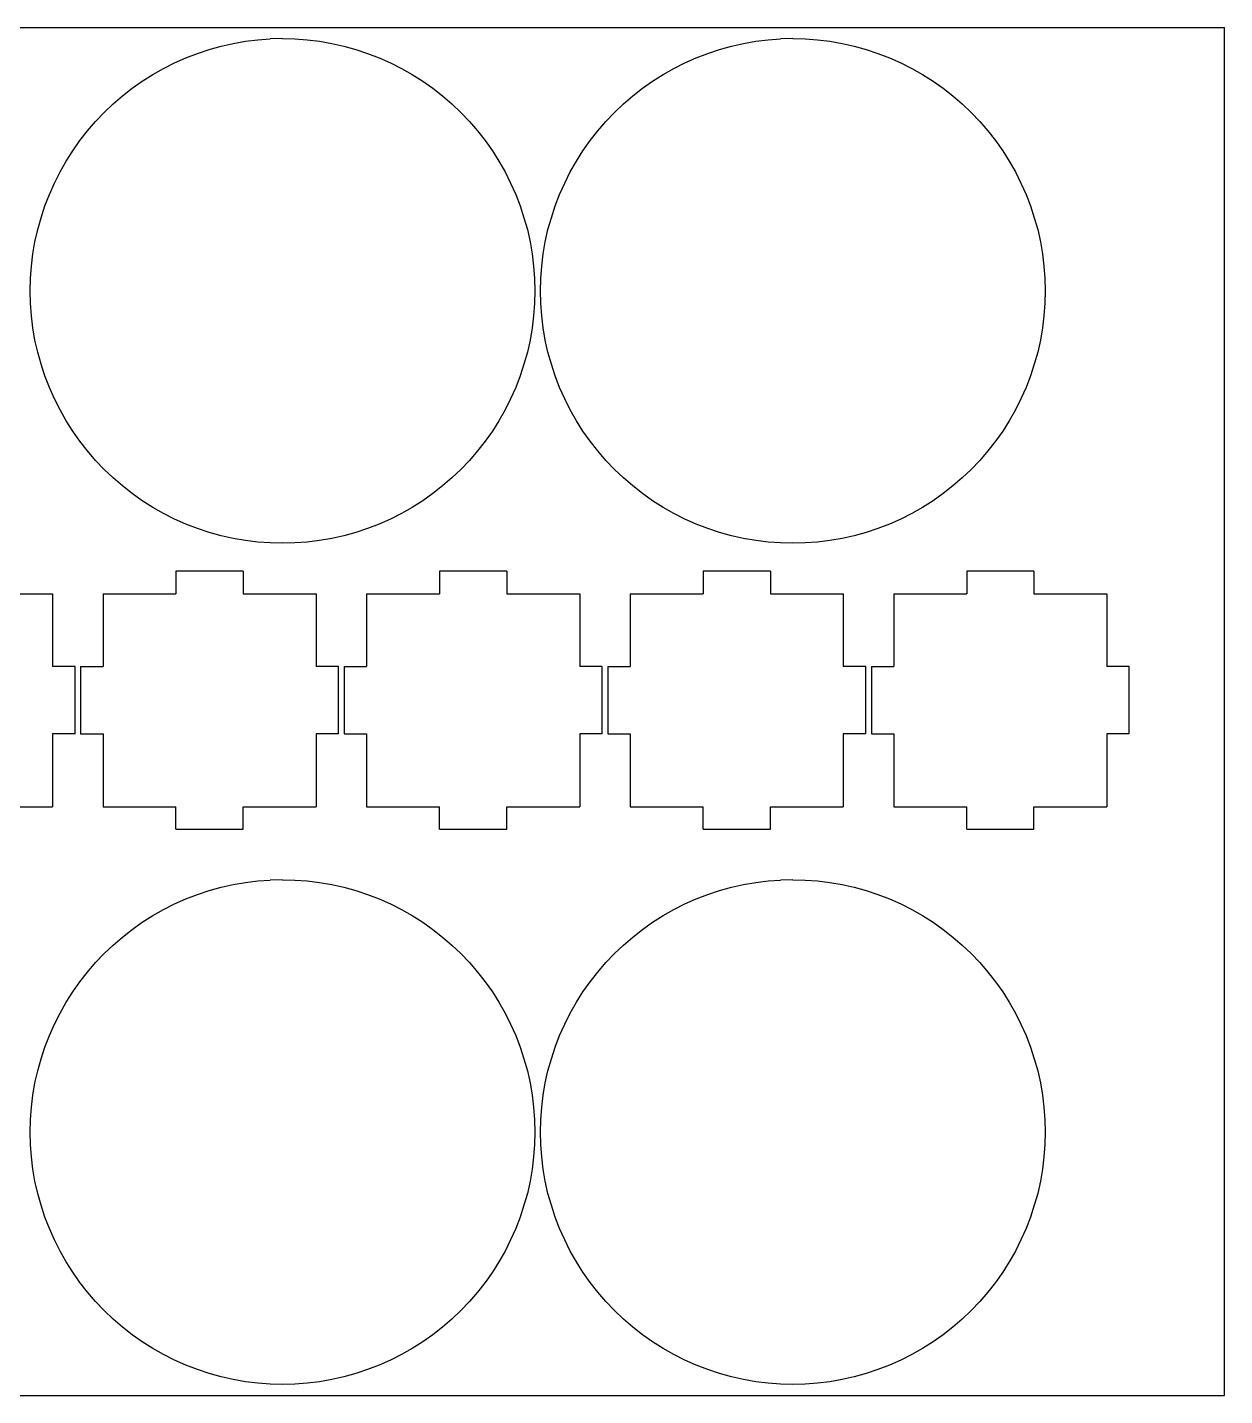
# Model space of a CAD drawing. Extents: x -122 to 122, y -61 to 61.
# Drawn here: x 15.2 to 122, y -61 to 61 of the extents above; entities that cross this region are included whole.
import ezdxf

# ---------------------------------------------------------------- set-up
doc = ezdxf.new("R2010")
doc.units = 0

msp = doc.modelspace()

# ---------------------------------------------------------------- linework, layer by layer
for p, q in [((-122, 61), (122, 61)), ((122, -61), (122, 61)), ((34.7, 59.76, 0), (35.79, 59.89, 0)), ((35.79, 59.89, 0), (36.9, 59.97, 0)), ((38, 60, 0), (36.9, 59.97, 0)), ((38, 60, 0), (39.1, 59.97, 0)), ((39.1, 59.97, 0), (40.21, 59.89, 0)), ((40.21, 59.89, 0), (41.3, 59.76, 0)), ((80.2, 59.76, 0), (81.29, 59.89, 0)), ((81.29, 59.89, 0), (82.4, 59.97, 0)), ((83.5, 60, 0), (82.4, 59.97, 0)), ((83.5, 60, 0), (84.6, 59.97, 0)), ((84.6, 59.97, 0), (85.71, 59.89, 0)), ((85.71, 59.89, 0), (86.8, 59.76, 0)), ((29.39, 58.29, 0), (30.42, 58.68, 0)), ((30.42, 58.68, 0), (31.47, 59.03, 0)), ((31.47, 59.03, 0), (32.53, 59.33, 0)), ((32.53, 59.33, 0), (33.61, 59.57, 0)), ((33.61, 59.57, 0), (34.7, 59.76, 0)), ((41.3, 59.76, 0), (42.39, 59.57, 0)), ((42.39, 59.57, 0), (43.47, 59.33, 0)), ((43.47, 59.33, 0), (44.53, 59.03, 0)), ((44.53, 59.03, 0), (45.58, 58.68, 0)), ((45.58, 58.68, 0), (46.61, 58.29, 0)), ((74.89, 58.29, 0), (75.92, 58.68, 0)), ((75.92, 58.68, 0), (76.97, 59.03, 0)), ((76.97, 59.03, 0), (78.03, 59.33, 0)), ((78.03, 59.33, 0), (79.11, 59.57, 0)), ((79.11, 59.57, 0), (80.2, 59.76, 0)), ((86.8, 59.76, 0), (87.89, 59.57, 0)), ((87.89, 59.57, 0), (88.97, 59.33, 0)), ((88.97, 59.33, 0), (90.03, 59.03, 0)), ((90.03, 59.03, 0), (91.08, 58.68, 0)), ((91.08, 58.68, 0), (92.11, 58.29, 0)), ((26.43, 56.8, 0), (27.39, 57.34, 0)), ((27.39, 57.34, 0), (28.38, 57.84, 0)), ((28.38, 57.84, 0), (29.39, 58.29, 0)), ((46.61, 58.29, 0), (47.62, 57.84, 0)), ((47.62, 57.84, 0), (48.61, 57.34, 0)), ((48.61, 57.34, 0), (49.57, 56.8, 0)), ((71.93, 56.8, 0), (72.89, 57.34, 0)), ((72.89, 57.34, 0), (73.88, 57.84, 0)), ((73.88, 57.84, 0), (74.89, 58.29, 0)), ((92.11, 58.29, 0), (93.12, 57.84, 0)), ((93.12, 57.84, 0), (94.11, 57.34, 0)), ((94.11, 57.34, 0), (95.07, 56.8, 0)), ((24.6, 55.57, 0), (25.5, 56.21, 0)), ((25.5, 56.21, 0), (26.43, 56.8, 0)), ((49.57, 56.8, 0), (50.5, 56.21, 0)), ((50.5, 56.21, 0), (51.4, 55.57, 0)), ((70.1, 55.57, 0), (71, 56.21, 0)), ((71, 56.21, 0), (71.93, 56.8, 0)), ((95.07, 56.8, 0), (96, 56.21, 0)), ((96, 56.21, 0), (96.9, 55.57, 0)), ((23.73, 54.89, 0), (24.6, 55.57, 0)), ((51.4, 55.57, 0), (52.27, 54.89, 0)), ((69.23, 54.89, 0), (70.1, 55.57, 0)), ((96.9, 55.57, 0), (97.77, 54.89, 0)), ((22.09, 53.41, 0), (22.89, 54.17, 0)), ((22.89, 54.17, 0), (23.73, 54.89, 0)), ((52.27, 54.89, 0), (53.11, 54.17, 0)), ((53.11, 54.17, 0), (53.91, 53.41, 0)), ((67.59, 53.41, 0), (68.39, 54.17, 0)), ((68.39, 54.17, 0), (69.23, 54.89, 0)), ((97.77, 54.89, 0), (98.61, 54.17, 0)), ((98.61, 54.17, 0), (99.41, 53.41, 0)), ((20.61, 51.77, 0), (21.33, 52.61, 0)), ((21.33, 52.61, 0), (22.09, 53.41, 0)), ((53.91, 53.41, 0), (54.67, 52.61, 0)), ((54.67, 52.61, 0), (55.39, 51.77, 0)), ((66.11, 51.77, 0), (66.83, 52.61, 0)), ((66.83, 52.61, 0), (67.59, 53.41, 0)), ((99.41, 53.41, 0), (100.17, 52.61, 0)), ((100.17, 52.61, 0), (100.89, 51.77, 0)), ((19.93, 50.9, 0), (20.61, 51.77, 0)), ((55.39, 51.77, 0), (56.07, 50.9, 0)), ((65.43, 50.9, 0), (66.11, 51.77, 0)), ((100.89, 51.77, 0), (101.57, 50.9, 0)), ((19.29, 50, 0), (19.93, 50.9, 0)), ((56.07, 50.9, 0), (56.71, 50, 0)), ((64.79, 50, 0), (65.43, 50.9, 0)), ((101.57, 50.9, 0), (102.21, 50, 0)), ((18.16, 48.11, 0), (18.7, 49.07, 0)), ((18.7, 49.07, 0), (19.29, 50, 0)), ((56.71, 50, 0), (57.3, 49.07, 0)), ((57.3, 49.07, 0), (57.84, 48.11, 0)), ((63.66, 48.11, 0), (64.2, 49.07, 0)), ((64.2, 49.07, 0), (64.79, 50, 0)), ((102.21, 50, 0), (102.8, 49.07, 0)), ((102.8, 49.07, 0), (103.34, 48.11, 0)), ((17.66, 47.12, 0), (18.16, 48.11, 0)), ((57.84, 48.11, 0), (58.34, 47.12, 0)), ((63.16, 47.12, 0), (63.66, 48.11, 0)), ((103.34, 48.11, 0), (103.84, 47.12, 0)), ((17.21, 46.11, 0), (17.66, 47.12, 0)), ((58.34, 47.12, 0), (58.79, 46.11, 0)), ((62.71, 46.11, 0), (63.16, 47.12, 0)), ((103.84, 47.12, 0), (104.29, 46.11, 0)), ((16.82, 45.08, 0), (17.21, 46.11, 0)), ((58.79, 46.11, 0), (59.18, 45.08, 0)), ((62.32, 45.08, 0), (62.71, 46.11, 0)), ((104.29, 46.11, 0), (104.68, 45.08, 0)), ((16.17, 42.97, 0), (16.47, 44.03, 0)), ((16.47, 44.03, 0), (16.82, 45.08, 0)), ((59.18, 45.08, 0), (59.53, 44.03, 0)), ((59.53, 44.03, 0), (59.83, 42.97, 0)), ((61.67, 42.97, 0), (61.97, 44.03, 0)), ((61.97, 44.03, 0), (62.32, 45.08, 0)), ((104.68, 45.08, 0), (105.03, 44.03, 0)), ((105.03, 44.03, 0), (105.33, 42.97, 0)), ((15.93, 41.89, 0), (16.17, 42.97, 0)), ((59.83, 42.97, 0), (60.07, 41.89, 0)), ((61.43, 41.89, 0), (61.67, 42.97, 0)), ((105.33, 42.97, 0), (105.57, 41.89, 0)), ((15.74, 40.8, 0), (15.93, 41.89, 0)), ((60.07, 41.89, 0), (60.26, 40.8, 0)), ((61.24, 40.8, 0), (61.43, 41.89, 0)), ((105.57, 41.89, 0), (105.76, 40.8, 0)), ((15.61, 39.71, 0), (15.74, 40.8, 0)), ((60.26, 40.8, 0), (60.39, 39.71, 0)), ((61.11, 39.71, 0), (61.24, 40.8, 0)), ((105.76, 40.8, 0), (105.89, 39.71, 0)), ((15.53, 38.6, 0), (15.61, 39.71, 0)), ((60.39, 39.71, 0), (60.47, 38.6, 0)), ((61.03, 38.6, 0), (61.11, 39.71, 0)), ((105.89, 39.71, 0), (105.97, 38.6, 0)), ((15.5, 37.5, 0), (15.53, 38.6, 0)), ((60.47, 38.6, 0), (60.5, 37.5, 0)), ((61, 37.5, 0), (61.03, 38.6, 0)), ((105.97, 38.6, 0), (106, 37.5, 0)), ((15.53, 36.4, 0), (15.5, 37.5, 0)), ((60.5, 37.5, 0), (60.47, 36.4, 0)), ((61.03, 36.4, 0), (61, 37.5, 0)), ((106, 37.5, 0), (105.97, 36.4, 0)), ((15.61, 35.29, 0), (15.53, 36.4, 0)), ((60.47, 36.4, 0), (60.39, 35.29, 0)), ((61.11, 35.29, 0), (61.03, 36.4, 0)), ((105.97, 36.4, 0), (105.89, 35.29, 0)), ((15.74, 34.2, 0), (15.61, 35.29, 0)), ((15.93, 33.11, 0), (15.74, 34.2, 0)), ((60.26, 34.2, 0), (60.07, 33.11, 0)), ((60.39, 35.29, 0), (60.26, 34.2, 0)), ((61.24, 34.2, 0), (61.11, 35.29, 0)), ((61.43, 33.11, 0), (61.24, 34.2, 0)), ((105.76, 34.2, 0), (105.57, 33.11, 0)), ((105.89, 35.29, 0), (105.76, 34.2, 0)), ((16.17, 32.03, 0), (15.93, 33.11, 0)), ((60.07, 33.11, 0), (59.83, 32.03, 0)), ((61.67, 32.03, 0), (61.43, 33.11, 0)), ((105.57, 33.11, 0), (105.33, 32.03, 0)), ((16.47, 30.97, 0), (16.17, 32.03, 0)), ((59.83, 32.03, 0), (59.53, 30.97, 0)), ((61.97, 30.97, 0), (61.67, 32.03, 0)), ((105.33, 32.03, 0), (105.03, 30.97, 0)), ((16.82, 29.92, 0), (16.47, 30.97, 0)), ((59.53, 30.97, 0), (59.18, 29.92, 0)), ((62.32, 29.92, 0), (61.97, 30.97, 0)), ((105.03, 30.97, 0), (104.68, 29.92, 0)), ((17.21, 28.89, 0), (16.82, 29.92, 0)), ((59.18, 29.92, 0), (58.79, 28.89, 0)), ((62.71, 28.89, 0), (62.32, 29.92, 0)), ((104.68, 29.92, 0), (104.29, 28.89, 0)), ((17.66, 27.88, 0), (17.21, 28.89, 0)), ((58.79, 28.89, 0), (58.34, 27.88, 0)), ((63.16, 27.88, 0), (62.71, 28.89, 0)), ((104.29, 28.89, 0), (103.84, 27.88, 0)), ((18.16, 26.89, 0), (17.66, 27.88, 0)), ((18.7, 25.93, 0), (18.16, 26.89, 0)), ((57.84, 26.89, 0), (57.3, 25.93, 0)), ((58.34, 27.88, 0), (57.84, 26.89, 0)), ((63.66, 26.89, 0), (63.16, 27.88, 0)), ((64.2, 25.93, 0), (63.66, 26.89, 0)), ((103.34, 26.89, 0), (102.8, 25.93, 0)), ((103.84, 27.88, 0), (103.34, 26.89, 0)), ((19.29, 25, 0), (18.7, 25.93, 0)), ((57.3, 25.93, 0), (56.71, 25, 0)), ((64.79, 25, 0), (64.2, 25.93, 0)), ((102.8, 25.93, 0), (102.21, 25, 0)), ((19.93, 24.1, 0), (19.29, 25, 0)), ((56.71, 25, 0), (56.07, 24.1, 0)), ((65.43, 24.1, 0), (64.79, 25, 0)), ((102.21, 25, 0), (101.57, 24.1, 0)), ((20.61, 23.23, 0), (19.93, 24.1, 0)), ((21.33, 22.39, 0), (20.61, 23.23, 0)), ((55.39, 23.23, 0), (54.67, 22.39, 0)), ((56.07, 24.1, 0), (55.39, 23.23, 0)), ((66.11, 23.23, 0), (65.43, 24.1, 0)), ((66.83, 22.39, 0), (66.11, 23.23, 0)), ((100.89, 23.23, 0), (100.17, 22.39, 0)), ((101.57, 24.1, 0), (100.89, 23.23, 0)), ((22.09, 21.59, 0), (21.33, 22.39, 0)), ((54.67, 22.39, 0), (53.91, 21.59, 0)), ((67.59, 21.59, 0), (66.83, 22.39, 0)), ((100.17, 22.39, 0), (99.41, 21.59, 0)), ((22.89, 20.83, 0), (22.09, 21.59, 0)), ((23.73, 20.11, 0), (22.89, 20.83, 0)), ((53.11, 20.83, 0), (52.27, 20.11, 0)), ((53.91, 21.59, 0), (53.11, 20.83, 0)), ((68.39, 20.83, 0), (67.59, 21.59, 0)), ((69.23, 20.11, 0), (68.39, 20.83, 0)), ((98.61, 20.83, 0), (97.77, 20.11, 0)), ((99.41, 21.59, 0), (98.61, 20.83, 0)), ((24.6, 19.43, 0), (23.73, 20.11, 0)), ((52.27, 20.11, 0), (51.4, 19.43, 0)), ((70.1, 19.43, 0), (69.23, 20.11, 0)), ((97.77, 20.11, 0), (96.9, 19.43, 0)), ((25.5, 18.79, 0), (24.6, 19.43, 0)), ((26.43, 18.2, 0), (25.5, 18.79, 0)), ((50.5, 18.79, 0), (49.57, 18.2, 0)), ((51.4, 19.43, 0), (50.5, 18.79, 0)), ((71, 18.79, 0), (70.1, 19.43, 0)), ((71.93, 18.2, 0), (71, 18.79, 0)), ((96, 18.79, 0), (95.07, 18.2, 0)), ((96.9, 19.43, 0), (96, 18.79, 0)), ((27.39, 17.66, 0), (26.43, 18.2, 0)), ((28.38, 17.16, 0), (27.39, 17.66, 0)), ((29.39, 16.71, 0), (28.38, 17.16, 0)), ((47.62, 17.16, 0), (46.61, 16.71, 0)), ((48.61, 17.66, 0), (47.62, 17.16, 0)), ((49.57, 18.2, 0), (48.61, 17.66, 0)), ((72.89, 17.66, 0), (71.93, 18.2, 0)), ((73.88, 17.16, 0), (72.89, 17.66, 0)), ((74.89, 16.71, 0), (73.88, 17.16, 0)), ((93.12, 17.16, 0), (92.11, 16.71, 0)), ((94.11, 17.66, 0), (93.12, 17.16, 0)), ((95.07, 18.2, 0), (94.11, 17.66, 0)), ((30.42, 16.32, 0), (29.39, 16.71, 0)), ((31.47, 15.97, 0), (30.42, 16.32, 0)), ((32.53, 15.67, 0), (31.47, 15.97, 0)), ((44.53, 15.97, 0), (43.47, 15.67, 0)), ((45.58, 16.32, 0), (44.53, 15.97, 0)), ((46.61, 16.71, 0), (45.58, 16.32, 0)), ((75.92, 16.32, 0), (74.89, 16.71, 0)), ((76.97, 15.97, 0), (75.92, 16.32, 0)), ((78.03, 15.67, 0), (76.97, 15.97, 0)), ((90.03, 15.97, 0), (88.97, 15.67, 0)), ((91.08, 16.32, 0), (90.03, 15.97, 0)), ((92.11, 16.71, 0), (91.08, 16.32, 0)), ((33.61, 15.43, 0), (32.53, 15.67, 0)), ((34.7, 15.24, 0), (33.61, 15.43, 0)), ((35.79, 15.11, 0), (34.7, 15.24, 0)), ((36.9, 15.03, 0), (35.79, 15.11, 0)), ((38, 15, 0), (36.9, 15.03, 0)), ((39.1, 15.03, 0), (38, 15, 0)), ((40.21, 15.11, 0), (39.1, 15.03, 0)), ((41.3, 15.24, 0), (40.21, 15.11, 0)), ((42.39, 15.43, 0), (41.3, 15.24, 0)), ((43.47, 15.67, 0), (42.39, 15.43, 0)), ((79.11, 15.43, 0), (78.03, 15.67, 0)), ((80.2, 15.24, 0), (79.11, 15.43, 0)), ((81.29, 15.11, 0), (80.2, 15.24, 0)), ((82.4, 15.03, 0), (81.29, 15.11, 0)), ((83.5, 15, 0), (82.4, 15.03, 0)), ((84.6, 15.03, 0), (83.5, 15, 0)), ((85.71, 15.11, 0), (84.6, 15.03, 0)), ((86.8, 15.24, 0), (85.71, 15.11, 0)), ((87.89, 15.43, 0), (86.8, 15.24, 0)), ((88.97, 15.67, 0), (87.89, 15.43, 0)), ((34.5, 12.5), (28.5, 12.5)), ((28.5, 12.5), (28.5, 10.5)), ((34.5, 12.5), (34.5, 10.5)), ((58, 12.5), (52, 12.5)), ((52, 12.5), (52, 10.5)), ((58, 12.5), (58, 10.5)), ((81.5, 12.5), (75.5, 12.5)), ((75.5, 12.5), (75.5, 10.5)), ((81.5, 12.5), (81.5, 10.5)), ((105, 12.5), (99, 12.5)), ((99, 12.5), (99, 10.5)), ((105, 12.5), (105, 10.5)), ((11, 10.5), (17.5, 10.5)), ((17.5, 10.5), (17.5, 4)), ((22, 10.5), (22, 4)), ((22, 10.5), (28.5, 10.5)), ((34.5, 10.5), (41, 10.5)), ((41, 10.5), (41, 4)), ((45.5, 10.5), (45.5, 4)), ((45.5, 10.5), (52, 10.5)), ((58, 10.5), (64.5, 10.5)), ((64.5, 10.5), (64.5, 4)), ((69, 10.5), (69, 4)), ((69, 10.5), (75.5, 10.5)), ((81.5, 10.5), (88, 10.5)), ((88, 10.5), (88, 4)), ((92.5, 10.5), (92.5, 4)), ((92.5, 10.5), (99, 10.5)), ((105, 10.5), (111.5, 10.5)), ((111.5, 10.5), (111.5, 4)), ((19.5, 4), (17.5, 4)), ((19.5, -2), (19.5, 4)), ((20, 4), (20, -2)), ((20, 4), (22, 4)), ((43, 4), (41, 4)), ((43, -2), (43, 4)), ((43.5, 4), (43.5, -2)), ((43.5, 4), (45.5, 4)), ((66.5, 4), (64.5, 4)), ((66.5, -2), (66.5, 4)), ((67, 4), (67, -2)), ((67, 4), (69, 4)), ((90, 4), (88, 4)), ((90, -2), (90, 4)), ((90.5, 4), (90.5, -2)), ((90.5, 4), (92.5, 4)), ((113.5, 4), (111.5, 4)), ((113.5, -2), (113.5, 4)), ((17.5, -2), (17.5, -8.5)), ((19.5, -2), (17.5, -2)), ((20, -2), (22, -2)), ((22, -2), (22, -8.5)), ((41, -2), (41, -8.5)), ((43, -2), (41, -2)), ((43.5, -2), (45.5, -2)), ((45.5, -2), (45.5, -8.5)), ((64.5, -2), (64.5, -8.5)), ((66.5, -2), (64.5, -2)), ((67, -2), (69, -2)), ((69, -2), (69, -8.5)), ((88, -2), (88, -8.5)), ((90, -2), (88, -2)), ((90.5, -2), (92.5, -2)), ((92.5, -2), (92.5, -8.5)), ((111.5, -2), (111.5, -8.5)), ((113.5, -2), (111.5, -2)), ((11, -8.5), (17.5, -8.5)), ((22, -8.5), (28.5, -8.5)), ((28.5, -10.5), (28.5, -8.5)), ((34.5, -10.5), (34.5, -8.5)), ((34.5, -8.5), (41, -8.5)), ((45.5, -8.5), (52, -8.5)), ((52, -10.5), (52, -8.5)), ((58, -10.5), (58, -8.5)), ((58, -8.5), (64.5, -8.5)), ((69, -8.5), (75.5, -8.5)), ((75.5, -10.5), (75.5, -8.5)), ((81.5, -10.5), (81.5, -8.5)), ((81.5, -8.5), (88, -8.5)), ((92.5, -8.5), (99, -8.5)), ((99, -10.5), (99, -8.5)), ((105, -10.5), (105, -8.5)), ((105, -8.5), (111.5, -8.5)), ((28.5, -10.5), (34.5, -10.5)), ((52, -10.5), (58, -10.5)), ((75.5, -10.5), (81.5, -10.5)), ((99, -10.5), (105, -10.5)), ((31.47, -15.97, 0), (32.53, -15.67, 0)), ((32.53, -15.67, 0), (33.61, -15.43, 0)), ((33.61, -15.43, 0), (34.7, -15.24, 0)), ((34.7, -15.24, 0), (35.79, -15.11, 0)), ((35.79, -15.11, 0), (36.9, -15.03, 0)), ((38, -15, 0), (36.9, -15.03, 0)), ((38, -15, 0), (39.1, -15.03, 0)), ((39.1, -15.03, 0), (40.21, -15.11, 0)), ((40.21, -15.11, 0), (41.3, -15.24, 0)), ((41.3, -15.24, 0), (42.39, -15.43, 0)), ((42.39, -15.43, 0), (43.47, -15.67, 0)), ((43.47, -15.67, 0), (44.53, -15.97, 0)), ((76.97, -15.97, 0), (78.03, -15.67, 0)), ((78.03, -15.67, 0), (79.11, -15.43, 0)), ((79.11, -15.43, 0), (80.2, -15.24, 0)), ((80.2, -15.24, 0), (81.29, -15.11, 0)), ((81.29, -15.11, 0), (82.4, -15.03, 0)), ((83.5, -15, 0), (82.4, -15.03, 0)), ((83.5, -15, 0), (84.6, -15.03, 0)), ((84.6, -15.03, 0), (85.71, -15.11, 0)), ((85.71, -15.11, 0), (86.8, -15.24, 0)), ((86.8, -15.24, 0), (87.89, -15.43, 0)), ((87.89, -15.43, 0), (88.97, -15.67, 0)), ((88.97, -15.67, 0), (90.03, -15.97, 0)), ((28.38, -17.16, 0), (29.39, -16.71, 0)), ((29.39, -16.71, 0), (30.42, -16.32, 0)), ((30.42, -16.32, 0), (31.47, -15.97, 0)), ((44.53, -15.97, 0), (45.58, -16.32, 0)), ((45.58, -16.32, 0), (46.61, -16.71, 0)), ((46.61, -16.71, 0), (47.62, -17.16, 0)), ((73.88, -17.16, 0), (74.89, -16.71, 0)), ((74.89, -16.71, 0), (75.92, -16.32, 0)), ((75.92, -16.32, 0), (76.97, -15.97, 0)), ((90.03, -15.97, 0), (91.08, -16.32, 0)), ((91.08, -16.32, 0), (92.11, -16.71, 0)), ((92.11, -16.71, 0), (93.12, -17.16, 0)), ((25.5, -18.79, 0), (26.43, -18.2, 0)), ((26.43, -18.2, 0), (27.39, -17.66, 0)), ((27.39, -17.66, 0), (28.38, -17.16, 0)), ((47.62, -17.16, 0), (48.61, -17.66, 0)), ((48.61, -17.66, 0), (49.57, -18.2, 0)), ((49.57, -18.2, 0), (50.5, -18.79, 0)), ((71, -18.79, 0), (71.93, -18.2, 0)), ((71.93, -18.2, 0), (72.89, -17.66, 0)), ((72.89, -17.66, 0), (73.88, -17.16, 0)), ((93.12, -17.16, 0), (94.11, -17.66, 0)), ((94.11, -17.66, 0), (95.07, -18.2, 0)), ((95.07, -18.2, 0), (96, -18.79, 0)), ((23.73, -20.11, 0), (24.6, -19.43, 0)), ((24.6, -19.43, 0), (25.5, -18.79, 0)), ((50.5, -18.79, 0), (51.4, -19.43, 0)), ((51.4, -19.43, 0), (52.27, -20.11, 0)), ((69.23, -20.11, 0), (70.1, -19.43, 0)), ((70.1, -19.43, 0), (71, -18.79, 0)), ((96, -18.79, 0), (96.9, -19.43, 0)), ((96.9, -19.43, 0), (97.77, -20.11, 0)), ((22.89, -20.83, 0), (23.73, -20.11, 0)), ((52.27, -20.11, 0), (53.11, -20.83, 0)), ((68.39, -20.83, 0), (69.23, -20.11, 0)), ((97.77, -20.11, 0), (98.61, -20.83, 0)), ((21.33, -22.39, 0), (22.09, -21.59, 0)), ((22.09, -21.59, 0), (22.89, -20.83, 0)), ((53.11, -20.83, 0), (53.91, -21.59, 0)), ((53.91, -21.59, 0), (54.67, -22.39, 0)), ((66.83, -22.39, 0), (67.59, -21.59, 0)), ((67.59, -21.59, 0), (68.39, -20.83, 0)), ((98.61, -20.83, 0), (99.41, -21.59, 0)), ((99.41, -21.59, 0), (100.17, -22.39, 0)), ((20.61, -23.23, 0), (21.33, -22.39, 0)), ((54.67, -22.39, 0), (55.39, -23.23, 0)), ((66.11, -23.23, 0), (66.83, -22.39, 0)), ((100.17, -22.39, 0), (100.89, -23.23, 0)), ((19.29, -25, 0), (19.93, -24.1, 0)), ((19.93, -24.1, 0), (20.61, -23.23, 0)), ((55.39, -23.23, 0), (56.07, -24.1, 0)), ((56.07, -24.1, 0), (56.71, -25, 0)), ((64.79, -25, 0), (65.43, -24.1, 0)), ((65.43, -24.1, 0), (66.11, -23.23, 0)), ((100.89, -23.23, 0), (101.57, -24.1, 0)), ((101.57, -24.1, 0), (102.21, -25, 0)), ((18.7, -25.93, 0), (19.29, -25, 0)), ((56.71, -25, 0), (57.3, -25.93, 0)), ((64.2, -25.93, 0), (64.79, -25, 0)), ((102.21, -25, 0), (102.8, -25.93, 0)), ((18.16, -26.89, 0), (18.7, -25.93, 0)), ((57.3, -25.93, 0), (57.84, -26.89, 0)), ((63.66, -26.89, 0), (64.2, -25.93, 0)), ((102.8, -25.93, 0), (103.34, -26.89, 0)), ((17.21, -28.89, 0), (17.66, -27.88, 0)), ((17.66, -27.88, 0), (18.16, -26.89, 0)), ((57.84, -26.89, 0), (58.34, -27.88, 0)), ((58.34, -27.88, 0), (58.79, -28.89, 0)), ((62.71, -28.89, 0), (63.16, -27.88, 0)), ((63.16, -27.88, 0), (63.66, -26.89, 0)), ((103.34, -26.89, 0), (103.84, -27.88, 0)), ((103.84, -27.88, 0), (104.29, -28.89, 0)), ((16.82, -29.92, 0), (17.21, -28.89, 0)), ((58.79, -28.89, 0), (59.18, -29.92, 0)), ((62.32, -29.92, 0), (62.71, -28.89, 0)), ((104.29, -28.89, 0), (104.68, -29.92, 0)), ((16.47, -30.97, 0), (16.82, -29.92, 0)), ((59.18, -29.92, 0), (59.53, -30.97, 0)), ((61.97, -30.97, 0), (62.32, -29.92, 0)), ((104.68, -29.92, 0), (105.03, -30.97, 0)), ((16.17, -32.03, 0), (16.47, -30.97, 0)), ((59.53, -30.97, 0), (59.83, -32.03, 0)), ((61.67, -32.03, 0), (61.97, -30.97, 0)), ((105.03, -30.97, 0), (105.33, -32.03, 0)), ((15.93, -33.11, 0), (16.17, -32.03, 0)), ((59.83, -32.03, 0), (60.07, -33.11, 0)), ((61.43, -33.11, 0), (61.67, -32.03, 0)), ((105.33, -32.03, 0), (105.57, -33.11, 0)), ((15.74, -34.2, 0), (15.93, -33.11, 0)), ((60.07, -33.11, 0), (60.26, -34.2, 0)), ((61.24, -34.2, 0), (61.43, -33.11, 0)), ((105.57, -33.11, 0), (105.76, -34.2, 0)), ((15.53, -36.4, 0), (15.61, -35.29, 0)), ((15.61, -35.29, 0), (15.74, -34.2, 0)), ((60.26, -34.2, 0), (60.39, -35.29, 0)), ((60.39, -35.29, 0), (60.47, -36.4, 0)), ((61.03, -36.4, 0), (61.11, -35.29, 0)), ((61.11, -35.29, 0), (61.24, -34.2, 0)), ((105.76, -34.2, 0), (105.89, -35.29, 0)), ((105.89, -35.29, 0), (105.97, -36.4, 0)), ((15.5, -37.5, 0), (15.53, -36.4, 0)), ((60.47, -36.4, 0), (60.5, -37.5, 0)), ((61, -37.5, 0), (61.03, -36.4, 0)), ((105.97, -36.4, 0), (106, -37.5, 0)), ((15.53, -38.6, 0), (15.5, -37.5, 0)), ((60.5, -37.5, 0), (60.47, -38.6, 0)), ((61.03, -38.6, 0), (61, -37.5, 0)), ((106, -37.5, 0), (105.97, -38.6, 0)), ((15.61, -39.71, 0), (15.53, -38.6, 0)), ((60.47, -38.6, 0), (60.39, -39.71, 0)), ((61.11, -39.71, 0), (61.03, -38.6, 0)), ((105.97, -38.6, 0), (105.89, -39.71, 0)), ((15.74, -40.8, 0), (15.61, -39.71, 0)), ((60.39, -39.71, 0), (60.26, -40.8, 0)), ((61.24, -40.8, 0), (61.11, -39.71, 0)), ((105.89, -39.71, 0), (105.76, -40.8, 0)), ((15.93, -41.89, 0), (15.74, -40.8, 0)), ((60.26, -40.8, 0), (60.07, -41.89, 0)), ((61.43, -41.89, 0), (61.24, -40.8, 0)), ((105.76, -40.8, 0), (105.57, -41.89, 0)), ((16.17, -42.97, 0), (15.93, -41.89, 0)), ((60.07, -41.89, 0), (59.83, -42.97, 0)), ((61.67, -42.97, 0), (61.43, -41.89, 0)), ((105.57, -41.89, 0), (105.33, -42.97, 0)), ((16.47, -44.03, 0), (16.17, -42.97, 0)), ((59.83, -42.97, 0), (59.53, -44.03, 0)), ((61.97, -44.03, 0), (61.67, -42.97, 0)), ((105.33, -42.97, 0), (105.03, -44.03, 0)), ((16.82, -45.08, 0), (16.47, -44.03, 0)), ((17.21, -46.11, 0), (16.82, -45.08, 0)), ((59.18, -45.08, 0), (58.79, -46.11, 0)), ((59.53, -44.03, 0), (59.18, -45.08, 0)), ((62.32, -45.08, 0), (61.97, -44.03, 0)), ((62.71, -46.11, 0), (62.32, -45.08, 0)), ((104.68, -45.08, 0), (104.29, -46.11, 0)), ((105.03, -44.03, 0), (104.68, -45.08, 0)), ((17.66, -47.12, 0), (17.21, -46.11, 0)), ((58.79, -46.11, 0), (58.34, -47.12, 0)), ((63.16, -47.12, 0), (62.71, -46.11, 0)), ((104.29, -46.11, 0), (103.84, -47.12, 0)), ((18.16, -48.11, 0), (17.66, -47.12, 0)), ((58.34, -47.12, 0), (57.84, -48.11, 0)), ((63.66, -48.11, 0), (63.16, -47.12, 0)), ((103.84, -47.12, 0), (103.34, -48.11, 0)), ((18.7, -49.07, 0), (18.16, -48.11, 0)), ((57.84, -48.11, 0), (57.3, -49.07, 0)), ((64.2, -49.07, 0), (63.66, -48.11, 0)), ((103.34, -48.11, 0), (102.8, -49.07, 0)), ((19.29, -50, 0), (18.7, -49.07, 0)), ((19.93, -50.9, 0), (19.29, -50, 0)), ((56.71, -50, 0), (56.07, -50.9, 0)), ((57.3, -49.07, 0), (56.71, -50, 0)), ((64.79, -50, 0), (64.2, -49.07, 0)), ((65.43, -50.9, 0), (64.79, -50, 0)), ((102.21, -50, 0), (101.57, -50.9, 0)), ((102.8, -49.07, 0), (102.21, -50, 0)), ((20.61, -51.77, 0), (19.93, -50.9, 0)), ((56.07, -50.9, 0), (55.39, -51.77, 0)), ((66.11, -51.77, 0), (65.43, -50.9, 0)), ((101.57, -50.9, 0), (100.89, -51.77, 0)), ((21.33, -52.61, 0), (20.61, -51.77, 0)), ((55.39, -51.77, 0), (54.67, -52.61, 0)), ((66.83, -52.61, 0), (66.11, -51.77, 0)), ((100.89, -51.77, 0), (100.17, -52.61, 0)), ((22.09, -53.41, 0), (21.33, -52.61, 0)), ((22.89, -54.17, 0), (22.09, -53.41, 0)), ((53.91, -53.41, 0), (53.11, -54.17, 0)), ((54.67, -52.61, 0), (53.91, -53.41, 0)), ((67.59, -53.41, 0), (66.83, -52.61, 0)), ((68.39, -54.17, 0), (67.59, -53.41, 0)), ((99.41, -53.41, 0), (98.61, -54.17, 0)), ((100.17, -52.61, 0), (99.41, -53.41, 0)), ((23.73, -54.89, 0), (22.89, -54.17, 0)), ((24.6, -55.57, 0), (23.73, -54.89, 0)), ((52.27, -54.89, 0), (51.4, -55.57, 0)), ((53.11, -54.17, 0), (52.27, -54.89, 0)), ((69.23, -54.89, 0), (68.39, -54.17, 0)), ((70.1, -55.57, 0), (69.23, -54.89, 0)), ((97.77, -54.89, 0), (96.9, -55.57, 0)), ((98.61, -54.17, 0), (97.77, -54.89, 0)), ((25.5, -56.21, 0), (24.6, -55.57, 0)), ((51.4, -55.57, 0), (50.5, -56.21, 0)), ((71, -56.21, 0), (70.1, -55.57, 0)), ((96.9, -55.57, 0), (96, -56.21, 0)), ((26.43, -56.8, 0), (25.5, -56.21, 0)), ((27.39, -57.34, 0), (26.43, -56.8, 0)), ((49.57, -56.8, 0), (48.61, -57.34, 0)), ((50.5, -56.21, 0), (49.57, -56.8, 0)), ((71.93, -56.8, 0), (71, -56.21, 0)), ((72.89, -57.34, 0), (71.93, -56.8, 0)), ((95.07, -56.8, 0), (94.11, -57.34, 0)), ((96, -56.21, 0), (95.07, -56.8, 0)), ((28.38, -57.84, 0), (27.39, -57.34, 0)), ((29.39, -58.29, 0), (28.38, -57.84, 0)), ((30.42, -58.68, 0), (29.39, -58.29, 0)), ((46.61, -58.29, 0), (45.58, -58.68, 0)), ((47.62, -57.84, 0), (46.61, -58.29, 0)), ((48.61, -57.34, 0), (47.62, -57.84, 0)), ((73.88, -57.84, 0), (72.89, -57.34, 0)), ((74.89, -58.29, 0), (73.88, -57.84, 0)), ((75.92, -58.68, 0), (74.89, -58.29, 0)), ((92.11, -58.29, 0), (91.08, -58.68, 0)), ((93.12, -57.84, 0), (92.11, -58.29, 0)), ((94.11, -57.34, 0), (93.12, -57.84, 0)), ((31.47, -59.03, 0), (30.42, -58.68, 0)), ((32.53, -59.33, 0), (31.47, -59.03, 0)), ((33.61, -59.57, 0), (32.53, -59.33, 0)), ((34.7, -59.76, 0), (33.61, -59.57, 0)), ((35.79, -59.89, 0), (34.7, -59.76, 0)), ((41.3, -59.76, 0), (40.21, -59.89, 0)), ((42.39, -59.57, 0), (41.3, -59.76, 0)), ((43.47, -59.33, 0), (42.39, -59.57, 0)), ((44.53, -59.03, 0), (43.47, -59.33, 0)), ((45.58, -58.68, 0), (44.53, -59.03, 0)), ((76.97, -59.03, 0), (75.92, -58.68, 0)), ((78.03, -59.33, 0), (76.97, -59.03, 0)), ((79.11, -59.57, 0), (78.03, -59.33, 0)), ((80.2, -59.76, 0), (79.11, -59.57, 0)), ((81.29, -59.89, 0), (80.2, -59.76, 0)), ((86.8, -59.76, 0), (85.71, -59.89, 0)), ((87.89, -59.57, 0), (86.8, -59.76, 0)), ((88.97, -59.33, 0), (87.89, -59.57, 0)), ((90.03, -59.03, 0), (88.97, -59.33, 0)), ((91.08, -58.68, 0), (90.03, -59.03, 0)), ((-122, -61), (122, -61)), ((36.9, -59.97, 0), (35.79, -59.89, 0)), ((38, -60, 0), (36.9, -59.97, 0)), ((39.1, -59.97, 0), (38, -60, 0)), ((40.21, -59.89, 0), (39.1, -59.97, 0)), ((82.4, -59.97, 0), (81.29, -59.89, 0)), ((83.5, -60, 0), (82.4, -59.97, 0)), ((84.6, -59.97, 0), (83.5, -60, 0)), ((85.71, -59.89, 0), (84.6, -59.97, 0))]:
    msp.add_line(p, q)

doc.saveas('drawing.dxf')
